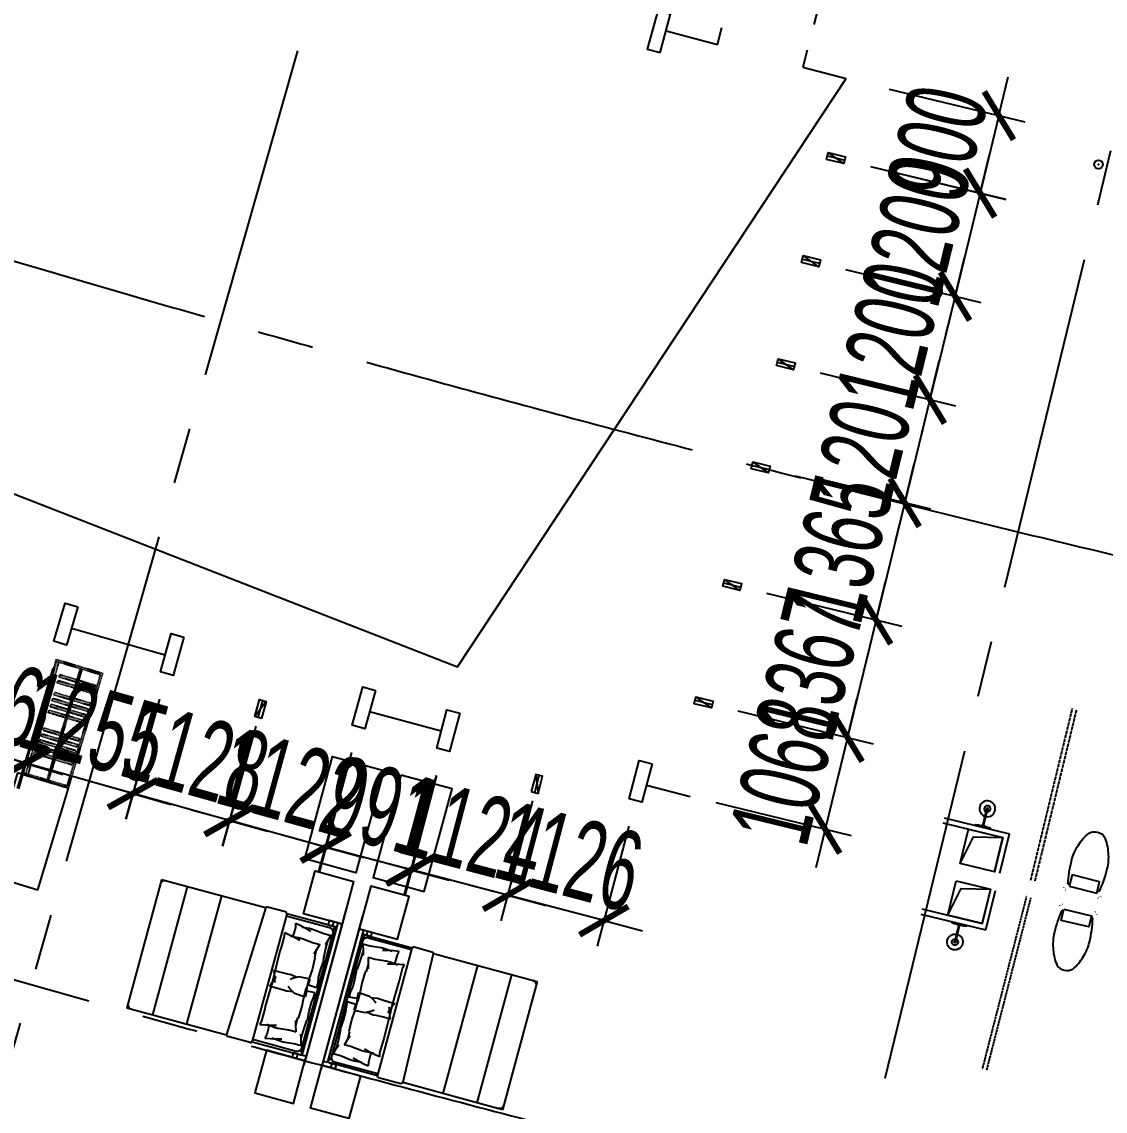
# Model space of a CAD drawing. Extents: x -668578 to 2331563, y -1202445 to 1620273.
# Drawn here: x 1092451 to 1104700, y 54031 to 66347 of the extents above; entities that cross this region are included whole.
import ezdxf

# ---------------------------------------------------------------- set-up
doc = ezdxf.new("R2010")
doc.units = 0
for name, pattern in [('CENTER2', [28.575, 19.05, -3.175, 3.175, -3.175]), ('CONTINOUS', [0]), ('DASH', [0.35, 0.25, -0.1]), ('XREF-ID.B3$0$DASH', [0.35, 0.25, -0.1])]:
    doc.linetypes.add(name, pattern=pattern)
doc.layers.get('0').update_dxf_attribs({"color": 8})
doc.layers.get('Defpoints').update_dxf_attribs({"color": 8})
for name, color, linetype in [('#标注', 8, 'Continuous'), ('#轴线', 8, 'CENTER2'), ('A-AL', 8, 'Continuous'), ('A-BEAM-PLAN-C', 8, 'Continuous'), ('A-DIMS-150', 8, 'Continuous'), ('A-PUB_HATCH', 8, 'Continuous'), ('A-WIND-FRAM', 8, 'Continuous'), ('LVTRY', 8, 'Continuous'), ('外轮廓', 8, 'Continuous'), ('建-符号', 8, 'Continuous'), ('水-消防-消火栓-标识', 8, 'Continuous')]:
    doc.layers.add(name, color=color, linetype=linetype)
doc.layers.add('Def point', color=8, linetype='Continuous', plot=False)
doc.styles.add('JHZX', font='jrs.shx', dxfattribs={"width": 0.6, "bigfont": 'jhz.shx'})
doc.dimstyles.new('JZBZ-300', dxfattribs={"dimscale": 300, "dimtxt": 3, "dimasz": 1.5, "dimexe": 1, "dimexo": 1, "dimgap": 0.5, "dimtad": 1, "dimdec": 0, "dimdsep": 46, "dimtxsty": 'JHZX', "dimblk1": 'ARCHTICK', "dimblk2": 'ARCHTICK', "dimsah": 1, "dimcen": 0, "dimclrd": 1, "dimclre": 1, "dimclrt": 2, "dimazin": 2, "dimtfac": 1, "dimtdec": 0, "dimtix": 1, "dimtmove": 0, "dimatfit": 3, "dimfxl": 0, "dimtolj": 1, "dimlwd": -1, "dimlwe": -1, "dimarcsym": 0})
doc.dimstyles.new('JZBZ-400', dxfattribs={"dimscale": 400, "dimtxt": 3, "dimasz": 1.5, "dimexe": 1, "dimexo": 1, "dimgap": 0.5, "dimtad": 1, "dimdec": 0, "dimdsep": 46, "dimtxsty": 'JHZX', "dimblk1": 'ARCHTICK', "dimblk2": 'ARCHTICK', "dimsah": 1, "dimcen": 0, "dimclrd": 1, "dimclre": 1, "dimclrt": 2, "dimazin": 2, "dimtfac": 1, "dimtdec": 0, "dimtix": 1, "dimtmove": 0, "dimatfit": 3, "dimfxl": 0, "dimtolj": 1, "dimlwd": -1, "dimlwe": -1, "dimarcsym": 0})

# ---------------------------------------------------------------- blocks, each defined once
blk = doc.blocks.new('_ARCHTICK')
at = {"color": 0, "linetype": 'ByBlock', "const_width": 0.15}
blk.add_lwpolyline([(-0.5, -0.5), (0.5, 0.5)], dxfattribs=at)
blk = doc.blocks.new('*D2939')
at = {"layer": '#标注', "ltscale": 300, "transparency": 16777216}
for p, q in [((-1773, -1481), (-9342, -7863)), ((165914, -92056), (164727, -101884))]:
    blk.add_line(p, q, dxfattribs=at)
blk.add_arc((197092, 166179), 269610, 220.13382, 263.11563, dxfattribs=at)
at = {"layer": 'Defpoints', "color": 0, "ltscale": 300, "transparency": 16777216}
for p in [(197092, 166179), (-1467, -1224), (40380, -53208), (165962, -91659)]:
    blk.add_point(p, dxfattribs=at)
at = {"layer": '#标注', "ltscale": 300, "transparency": 16777216, "xscale": 600, "yscale": 600, "zscale": 600}
for p, rotation in [((-9036, -7605), 130.1338192809485), ((164775, -101487), 353.1156299250187)]:
    blk.add_blockref('_ARCHTICK', p, dxfattribs=dict(at, rotation=rotation))
at = {"layer": '#标注', "ltscale": 300, "transparency": 16777216, "insert": (69342, -70334), "char_height": 1200, "attachment_point": 5, "rotation": 331.6247, "style": 'JHZX'}
blk.add_mtext('\\A1;42.98°', dxfattribs=at)
blk = doc.blocks.new('rgewg1500')
at = {"ltscale": 0.3}
for p, q in [((0, -2250), (0, -450)), ((0, -2100), (0, -550)), ((0, -550), (50, -550)), ((150, -500), (20, -500)), ((634, -550), (50, -550)), ((50, -2030), (50, -570)), ((70, -550), (150, -550)), ((75, -625), (75, -600)), ((100, -550), (100, -500)), ((150, -550), (150, -500)), ((633, -2045), (633, -555)), ((653, -535), (913, -535)), ((883, -2045), (933, -555)), ((2100, -550), (933, -550)), ((1400, -2050), (1400, -550)), ((1800, -2050), (1800, -550)), ((2100, -2050), (2100, -550)), ((114, -656), (87, -656)), ((87, -656), (108, -729)), ((108, -729), (107, -814)), ((108, -729), (123, -777)), ((172, -656), (114, -656)), ((297, -642), (172, -656)), ((341, -642), (297, -642)), ((407, -646), (318, -669)), ((429, -651), (341, -642)), ((445, -639), (407, -646)), ((505, -628), (445, -639)), ((495, -673), (505, -628)), ((496, -781), (495, -673)), ((107, -814), (99, -945)), ((210, -789), (183, -789)), ((183, -789), (204, -862)), ((204, -862), (203, -947)), ((204, -862), (219, -910)), ((268, -789), (210, -789)), ((393, -775), (268, -789)), ((437, -775), (393, -775)), ((503, -779), (414, -802)), ((525, -784), (437, -775)), ((541, -772), (503, -779)), ((601, -761), (541, -772)), ((591, -806), (601, -761)), ((593, -946), (591, -806)), ((99, -945), (94, -953)), ((94, -953), (101, -1054)), ((195, -953), (190, -1086)), ((203, -947), (195, -953)), ((592, -1148), (595, -973)), ((595, -973), (593, -946)), ((101, -1054), (102, -1154)), ((190, -1086), (198, -1187)), ((92, -1211), (89, -1272)), ((102, -1154), (92, -1211)), ((185, -1195), (314, -1203)), ((188, -1256), (185, -1195)), ((198, -1187), (198, -1287)), ((314, -1203), (354, -1226)), ((335, -1215), (407, -1203)), ((354, -1226), (392, -1249)), ((407, -1203), (442, -1206)), ((442, -1206), (553, -1209)), ((553, -1209), (595, -1210)), ((587, -1344), (592, -1148)), ((595, -1210), (609, -1210)), ((609, -1210), (596, -1236)), ((89, -1272), (198, -1265)), ((89, -1328), (198, -1335)), ((92, -1389), (89, -1328)), ((188, -1344), (185, -1405)), ((198, -1313), (188, -1256)), ((198, -1287), (188, -1344)), ((198, -1413), (198, -1313)), ((354, -1374), (392, -1351)), ((392, -1249), (403, -1258)), ((392, -1351), (403, -1342)), ((567, -1279), (558, -1266)), ((567, -1321), (558, -1334)), ((582, -1278), (567, -1321)), ((582, -1322), (567, -1279)), ((596, -1236), (582, -1278)), ((596, -1364), (582, -1322)), ((587, -1256), (592, -1452)), ((102, -1446), (92, -1389)), ((101, -1546), (102, -1446)), ((185, -1405), (314, -1397)), ((190, -1514), (198, -1413)), ((314, -1397), (354, -1374)), ((335, -1385), (407, -1397)), ((407, -1397), (442, -1394)), ((442, -1394), (553, -1391)), ((553, -1391), (595, -1390)), ((592, -1452), (595, -1627)), ((595, -1390), (609, -1390)), ((609, -1390), (596, -1364)), ((94, -1647), (101, -1546)), ((195, -1647), (190, -1514)), ((99, -1655), (94, -1647)), ((107, -1786), (99, -1655)), ((203, -1653), (195, -1647)), ((204, -1738), (203, -1653)), ((204, -1738), (219, -1690)), ((593, -1654), (591, -1794)), ((595, -1627), (593, -1654)), ((108, -1871), (107, -1786)), ((108, -1871), (123, -1823)), ((183, -1811), (204, -1738)), ((210, -1811), (183, -1811)), ((268, -1811), (210, -1811)), ((393, -1825), (268, -1811)), ((437, -1825), (393, -1825)), ((503, -1821), (414, -1798)), ((525, -1816), (437, -1825)), ((496, -1819), (495, -1927)), ((541, -1828), (503, -1821)), ((601, -1839), (541, -1828)), ((591, -1794), (601, -1839)), ((87, -1944), (108, -1871)), ((114, -1944), (87, -1944)), ((172, -1944), (114, -1944)), ((297, -1958), (172, -1944)), ((341, -1958), (297, -1958)), ((407, -1954), (318, -1931)), ((429, -1949), (341, -1958)), ((445, -1961), (407, -1954)), ((505, -1972), (445, -1961)), ((495, -1927), (505, -1972)), ((50, -2050), (634, -2050)), ((50, -2050), (50, -2050)), ((150, -2050), (70, -2050)), ((75, -2025), (75, -1975)), ((100, -2100), (100, -2050)), ((150, -2100), (150, -2050)), ((653, -2065), (863, -2065)), ((883, -2050), (2100, -2050)), ((0, -2100), (50, -2100)), ((20, -2100), (150, -2100))]:
    blk.add_line(p, q, dxfattribs=at)
for points in [[(0, -500), (450, -500), (450, 0), (0, 0)], [(0, -2100), (450, -2100), (450, -2600), (0, -2600)]]:
    blk.add_lwpolyline(points, close=True, dxfattribs=at)
blk.add_lwpolyline([(50, -2100), (50, -550)], dxfattribs=at)
blk.add_lwpolyline([(633, -2025), (125, -2025, -0.414214), (75, -1975), (75, -625, -0.414214), (125, -575), (633, -575)], format="xyb", dxfattribs=at)
for centre, radius, start, end in [((20, -520), 20, 90, 180), ((70, -570), 20, 90, 180), ((50, -600), 25, 0, 90), ((653, -555), 20, 90, 180), ((913, -555), 20, 0, 90), ((2050, -600), 50, 0, 90), ((20, -2080), 20, 180, 270), ((50, -2025), 25, 270, 0), ((70, -2030), 20, 180, 270), ((653, -2045), 20, 180, 270), ((863, -2045), 20, 270, 0), ((2050, -2000), 50, 270, 0)]:
    blk.add_arc(centre, radius, start, end, dxfattribs=at)
blk = doc.blocks.new('XREF-ID.ABCD$0$马桶')
at = {"ltscale": 0.5}
for points, format in [([(-188, 30, 10, 0, 0), (-195, 0, 0, 0, 0.053113), (-225, -286, 0, 0, 0.094029), (-192, -490, 0, 0, 0.0979), (-106, -658, 0, 0, 0.39929), (106, -658, 0, 0, 0.087816), (192, -490, 0, 0, 0.089191), (225, -305, 0, 0, 0.054931), (195, 0, 0, 10, 0), (188, 30, 10, 10, 0)], "xyseb"), ([(224, 0, 10, 0, 0), (195, 0, 0, 0, 0), (-195, 0, 0, 10, 0), (-225, 0, 10, 10, 0)], "xyseb"), ([(-180, -50, 0.049028), (-205, -306, 0.094674), (-173, -505, 0.097919), (-90, -666, 0.382959), (90, -666, 0.087635), (173, -504, 0.08979), (205, -325, 0.05091), (180, -50, 0.046704)], "xyb")]:
    blk.add_lwpolyline(points, format=format, dxfattribs=at)
for points in [[(-160, -50), (-180, -50)], [(180, -50), (160, -50)]]:
    blk.add_lwpolyline(points, dxfattribs=at)
blk.add_lwpolyline([(-160, -30), (160, -30), (160, -160), (-160, -160)], close=True, dxfattribs=at)
blk = doc.blocks.new('XREF-ID.ABCD$0$A$C1BB74E00')
at = {"ltscale": 0.5}
for p, q in [((108, 347), (108, 69)), ((113, 352), (577, 352)), ((117, 79), (117, 336)), ((120, 339), (570, 339)), ((302, 290), (388, 290)), ((345, 333), (345, 247)), ((573, 79), (573, 336)), ((582, 347), (582, 69)), ((577, 64), (113, 64)), ((570, 76), (120, 76))]:
    blk.add_line(p, q, dxfattribs=at)
blk.add_lwpolyline([(70, 378), (70, 35, 0.414214), (75, 30), (615, 30, 0.414214), (620, 35), (620, 378)], format="xyb", dxfattribs=at)
blk.add_lwpolyline([(70, 378), (620, 378)], dxfattribs=at)
for radius in [37.5, 26]:
    blk.add_circle((345, 290), radius, dxfattribs=at)
for centre, radius, start, end in [((113, 347), 5, 90, 180), ((120, 336), 3, 90, 180), ((570, 336), 3, 0, 90), ((577, 347), 5, 0, 90), ((113, 69), 5, 180, 270), ((120, 79), 3, 180, 270), ((570, 79), 3, 270, 0), ((577, 69), 5, 270, 0)]:
    blk.add_arc(centre, radius, start, end, dxfattribs=at)
blk = doc.blocks.new('XREF-ID.ABCD$0$DSAFAS124SDA')
at = {"ltscale": 0.5}
for p, q in [((18910, 19911), (18900, 19911)), ((18900, 19849), (18910, 19849)), ((18910, 19849), (18910, 19911)), ((18910, 19890), (18930, 19890)), ((18910, 19870), (18930, 19870)), ((18930, 19870), (18930, 19890)), ((18930, 19885), (19115, 19885)), ((18930, 19875), (19115, 19875))]:
    blk.add_line(p, q, dxfattribs=at)
for points in [[(18900, 19965), (18910, 19965), (18915, 19935), (18915, 19890)], [(18915, 19870), (18915, 19825), (18910, 19795), (18900, 19795)]]:
    blk.add_lwpolyline(points, dxfattribs=at)
for radius, start, end in [(89.5, 183.2025, 176.7975), (35, 188.2132, 171.7868), (9, 213.749, 146.251), (5, 270, 90)]:
    blk.add_arc((19115, 19880), radius, start, end, dxfattribs=at)
blk = doc.blocks.new('rehgdfvsfe')
at = {"ltscale": 0.3}
for p, q in [((-50, 0), (-1330, 0)), ((-1300, 0), (-1300, -50)), ((-50, 0), (-50, -50)), ((1050, 0), (2330, 0)), ((1050, 0), (1050, -50)), ((2300, 0), (2300, -50)), ((-1350, -150), (-1350, -20)), ((-1300, -100), (-1350, -100)), ((-1300, -634), (-1300, -50)), ((-1300, -70), (-1300, -150)), ((-120, -50), (-1280, -50)), ((-1225, -75), (-1250, -75)), ((-1194, -114), (-1194, -87)), ((-1194, -87), (-1121, -108)), ((-1194, -172), (-1194, -114)), ((-1121, -108), (-1036, -107)), ((-1121, -108), (-1073, -123)), ((-1036, -107), (-905, -99)), ((-905, -99), (-897, -94)), ((-897, -94), (-796, -101)), ((-796, -101), (-696, -102)), ((-696, -102), (-639, -92)), ((-639, -92), (-578, -89)), ((-578, -89), (-585, -198)), ((-125, -75), (-175, -75)), ((-100, -50), (-100, -634)), ((-100, -50), (-100, -50)), ((-100, -150), (-100, -70)), ((-50, -100), (-100, -100)), ((-50, -20), (-50, -150)), ((1050, -20), (1050, -150)), ((1050, -100), (1100, -100)), ((1100, -50), (1100, -634)), ((1100, -50), (1100, -50)), ((1100, -150), (1100, -70)), ((1120, -50), (2280, -50)), ((1125, -75), (1175, -75)), ((1578, -89), (1585, -198)), ((1639, -92), (1578, -89)), ((1696, -102), (1639, -92)), ((1796, -101), (1696, -102)), ((1897, -94), (1796, -101)), ((1905, -99), (1897, -94)), ((2036, -107), (1905, -99)), ((2121, -108), (2036, -107)), ((2121, -108), (2073, -123)), ((2194, -87), (2121, -108)), ((2194, -114), (2194, -87)), ((2194, -172), (2194, -114)), ((2225, -75), (2250, -75)), ((2300, -634), (2300, -50)), ((2300, -70), (2300, -150)), ((2300, -100), (2350, -100)), ((2350, -150), (2350, -20)), ((-1300, -150), (-1350, -150)), ((-1208, -297), (-1194, -172)), ((-1061, -210), (-1061, -183)), ((-1061, -183), (-988, -204)), ((-1061, -268), (-1061, -210)), ((-988, -204), (-903, -203)), ((-988, -204), (-940, -219)), ((-903, -203), (-897, -195)), ((-897, -195), (-764, -190)), ((-764, -190), (-663, -198)), ((-663, -198), (-563, -198)), ((-594, -188), (-655, -185)), ((-537, -198), (-594, -188)), ((-563, -198), (-506, -188)), ((-437, -198), (-537, -198)), ((-506, -188), (-445, -185)), ((-445, -185), (-453, -314)), ((-336, -190), (-437, -198)), ((-339, -210), (-339, -183)), ((-339, -268), (-339, -210)), ((-50, -150), (-100, -150)), ((1050, -150), (1100, -150)), ((1336, -190), (1437, -198)), ((1339, -210), (1339, -183)), ((1339, -268), (1339, -210)), ((1437, -198), (1537, -198)), ((1445, -185), (1453, -314)), ((1506, -188), (1445, -185)), ((1563, -198), (1506, -188)), ((1537, -198), (1594, -188)), ((1663, -198), (1563, -198)), ((1594, -188), (1655, -185)), ((1764, -190), (1663, -198)), ((1897, -195), (1764, -190)), ((1903, -203), (1897, -195)), ((1988, -204), (1903, -203)), ((1988, -204), (1940, -219)), ((2061, -183), (1988, -204)), ((2061, -210), (2061, -183)), ((2061, -268), (2061, -210)), ((2208, -297), (2194, -172)), ((2300, -150), (2350, -150)), ((-1208, -341), (-1208, -297)), ((-1199, -429), (-1208, -341)), ((-1204, -407), (-1181, -318)), ((-1075, -393), (-1061, -268)), ((-476, -354), (-499, -392)), ((-453, -314), (-476, -354)), ((-465, -335), (-453, -407)), ((-325, -393), (-339, -268)), ((1325, -393), (1339, -268)), ((1453, -314), (1476, -354)), ((1465, -335), (1453, -407)), ((1476, -354), (1499, -392)), ((2075, -393), (2061, -268)), ((2204, -407), (2181, -318)), ((2199, -429), (2208, -341)), ((2208, -341), (2208, -297)), ((-1222, -505), (-1211, -445)), ((-1211, -445), (-1204, -407)), ((-1075, -437), (-1075, -393)), ((-1066, -525), (-1075, -437)), ((-1071, -503), (-1048, -414)), ((-499, -392), (-508, -403)), ((-456, -442), (-459, -553)), ((-453, -407), (-456, -442)), ((-329, -503), (-352, -414)), ((-334, -525), (-325, -437)), ((-325, -437), (-325, -393)), ((1325, -437), (1325, -393)), ((1334, -525), (1325, -437)), ((1329, -503), (1352, -414)), ((1453, -407), (1456, -442)), ((1456, -442), (1459, -553)), ((1499, -392), (1508, -403)), ((2071, -503), (2048, -414)), ((2066, -525), (2075, -437)), ((2075, -437), (2075, -393)), ((2211, -445), (2204, -407)), ((2222, -505), (2211, -445)), ((-1177, -495), (-1222, -505)), ((-1069, -496), (-1177, -495)), ((-1089, -601), (-1078, -541)), ((-1044, -591), (-1089, -601)), ((-1078, -541), (-1071, -503)), ((-904, -593), (-1044, -591)), ((-877, -595), (-904, -593)), ((-702, -592), (-877, -595)), ((-506, -587), (-702, -592)), ((-641, -553), (-640, -595)), ((-640, -595), (-640, -609)), ((-640, -609), (-614, -596)), ((-614, -596), (-572, -582)), ((-594, -587), (-398, -592)), ((-571, -567), (-584, -558)), ((-572, -582), (-529, -567)), ((-528, -582), (-571, -567)), ((-529, -567), (-516, -558)), ((-486, -596), (-528, -582)), ((-460, -609), (-486, -596)), ((-459, -553), (-460, -595)), ((-460, -595), (-460, -609)), ((-398, -592), (-311, -601)), ((-322, -541), (-329, -503)), ((-311, -601), (-322, -541)), ((1311, -601), (1322, -541)), ((1398, -592), (1311, -601)), ((1322, -541), (1329, -503)), ((1594, -587), (1398, -592)), ((1459, -553), (1460, -595)), ((1460, -595), (1460, -609)), ((1460, -609), (1486, -596)), ((1486, -596), (1528, -582)), ((1506, -587), (1702, -592)), ((1529, -567), (1516, -558)), ((1528, -582), (1571, -567)), ((1572, -582), (1529, -567)), ((1571, -567), (1584, -558)), ((1614, -596), (1572, -582)), ((1640, -609), (1614, -596)), ((1641, -553), (1640, -595)), ((1640, -595), (1640, -609)), ((1702, -592), (1877, -595)), ((1877, -595), (1904, -593)), ((1904, -593), (2044, -591)), ((2044, -591), (2089, -601)), ((2069, -496), (2177, -495)), ((2078, -541), (2071, -503)), ((2089, -601), (2078, -541)), ((2177, -495), (2222, -505)), ((-1315, -653), (-1315, -913)), ((-105, -633), (-1295, -633)), ((-85, -653), (-85, -863)), ((1085, -653), (1085, -863)), ((1105, -633), (2295, -633)), ((2315, -653), (2315, -913)), ((-1300, -2100), (-1300, -933)), ((-105, -883), (-1295, -933)), ((-100, -883), (-100, -2100)), ((1100, -883), (1100, -2100)), ((1105, -883), (2295, -933)), ((2300, -2100), (2300, -933)), ((-100, -1400), (-1300, -1400)), ((1100, -1400), (2300, -1400)), ((-100, -1800), (-1300, -1800)), ((1100, -1800), (2300, -1800)), ((-100, -2100), (-1300, -2100)), ((1100, -2100), (2300, -2100))]:
    blk.add_line(p, q, dxfattribs=at)
for points in [[(-1350, 0), (-1350, -450), (-1850, -450), (-1850, 0)], [(-50, 0), (-50, -450), (1050, -450), (1050, 0)], [(2350, 0), (2350, -450), (2850, -450), (2850, 0)]]:
    blk.add_lwpolyline(points, close=True, dxfattribs=at)
for points in [[(-50, -50), (-1300, -50)], [(1050, -50), (2300, -50)]]:
    blk.add_lwpolyline(points, dxfattribs=at)
for points in [[(-125, -633), (-125, -125, 0.414214), (-175, -75), (-1225, -75, 0.414214), (-1275, -125), (-1275, -633)], [(1125, -633), (1125, -125, -0.414214), (1175, -75), (2225, -75, -0.414214), (2275, -125), (2275, -633)]]:
    blk.add_lwpolyline(points, format="xyb", dxfattribs=at)
for centre, radius, start, end in [((-1330, -20), 20, 90, 180), ((2330, -20), 20, 360, 90), ((-1280, -70), 20, 90, 180), ((-1250, -50), 25, 180, 270), ((-125, -50), 25, 270, 360), ((-120, -70), 20, 360, 90), ((-70, -20), 20, 360, 90), ((1070, -20), 20, 90, 180), ((1125, -50), 25, 180, 270), ((1120, -70), 20, 90, 180), ((2250, -50), 25, 270, 0), ((2280, -70), 20, 0, 90), ((-1295, -653), 20, 90, 180), ((-105, -653), 20, 360, 90), ((1105, -653), 20, 90, 180), ((2295, -653), 20, 0, 90), ((-1295, -913), 20, 180, 270), ((-105, -863), 20, 270, 360), ((1105, -863), 20, 180, 270), ((2295, -913), 20, 270, 0), ((-1250, -2050), 50, 180, 270), ((-150, -2050), 50, 270, 360), ((1150, -2050), 50, 180, 270), ((2250, -2050), 50, 270, 0)]:
    blk.add_arc(centre, radius, start, end, dxfattribs=at)
blk = doc.blocks.new('Swcwrv4tv')
at = {"linetype": 'XREF-ID.B3$0$DASH', "ltscale": 0.3}
for p, q in [((20, -240), (1330, -240)), ((20, -250), (1330, -250)), ((20, -260), (1330, -260))]:
    blk.add_line(p, q, dxfattribs=at)
for points in [[(0, 0), (0, -550), (1350, -550), (1350, 0)], [(20, -20), (20, -550), (1330, -550), (1330, -20)], [(149, -460), (149, -40), (179, -40), (179, -460)], [(219, -460), (219, -40), (249, -40), (249, -460)], [(359, -460), (359, -40), (389, -40), (389, -460)], [(429, -460), (429, -40), (459, -40), (459, -460)], [(499, -460), (499, -40), (529, -40), (529, -460)], [(569, -460), (569, -40), (599, -40), (599, -460)], [(779, -460), (779, -40), (809, -40), (809, -460)], [(849, -460), (849, -40), (879, -40), (879, -460)], [(919, -460), (919, -40), (949, -40), (949, -460)], [(989, -460), (989, -40), (1019, -40), (1019, -460)], [(1059, -460), (1059, -40), (1089, -40), (1089, -460)], [(1330, -480), (650, -480), (650, -510), (1330, -510)], [(20, -540), (700, -540), (700, -510), (20, -510)]]:
    blk.add_lwpolyline(points, close=True, dxfattribs=at)
blk = doc.blocks.new('pkrthvv')
at = {"layer": 'A-BEAM-PLAN-C'}
blk.add_lwpolyline([(-1285, -4330), (-1138, -3959), (-1510, -3812), (-1658, -4184)], close=True, dxfattribs=at)
at = {"layer": 'A-DIMS-150'}
blk.add_lwpolyline([(-1658, -4184), (-1317, -4223), (-1138, -3959)], dxfattribs=at)
at = {"layer": 'Def point', "linetype": 'XREF-ID.B3$0$DASH', "ltscale": 0.3}
for p, q in [((-557, -4124), (-282, -4231)), ((-665, -4404), (-720, -4544)), ((-647, -4411), (-694, -4532)), ((397, -4816), (-665, -4404)), ((379, -4809), (-647, -4411)), ((-647, -4411), (-517, -4601)), ((343, -4956), (-720, -4544)), ((-720, -4544), (343, -4956)), ((-470, -4480), (-694, -4532)), ((-694, -4532), (332, -4930)), ((-517, -4601), (-470, -4480)), ((-477, -4499), (154, -4862)), ((194, -4759), (-517, -4601)), ((154, -4862), (201, -4740)), ((201, -4740), (332, -4930)), ((379, -4809), (154, -4862)), ((332, -4930), (379, -4809)), ((343, -4956), (397, -4816))]:
    blk.add_line(p, q, dxfattribs=at)
at = {"layer": 'Def point'}
for points in [[(4510, 893), (4076, -225), (4635, -443), (5070, 676)], [(1640, -2784), (521, -2350), (304, -2909), (1423, -3343)]]:
    blk.add_lwpolyline(points, close=True, dxfattribs=at)
for points in [[(4387, 577), (4281, 614, 0.999944), (4117, 147), (4208, 115)], [(4377, 551), (4272, 588, 0.90396), (4126, 173), (4218, 140)], [(1323, -2661), (1360, -2555, 0.999944), (893, -2391), (861, -2482)], [(1297, -2651), (1334, -2546, 0.90396), (919, -2400), (887, -2492)]]:
    blk.add_lwpolyline(points, format="xyb", dxfattribs=at)
at = {"layer": 'LVTRY', "linetype": 'DASH'}
for p, q in [((-766, -4526), (-125, -2852)), ((-720, -4544), (-79, -2870))]:
    blk.add_line(p, q, dxfattribs=at)
at = {"layer": 'LVTRY', "linetype": 'Continuous'}
for p, q in [((-1510, -3812), (-959, -4023)), ((-1489, -3756), (-882, -3988)), ((-1103, -4397), (-959, -4023)), ((-1047, -4419), (-882, -3988))]:
    blk.add_line(p, q, dxfattribs=at)
at = {"layer": 'LVTRY', "linetype": 'DASH', "ltscale": 0.5}
blk.add_lwpolyline([(231, -4430), (506, -4537), (343, -4956), (-720, -4544), (-557, -4124), (-282, -4231)], dxfattribs=at)
at = {"layer": 'Def point'}
for name, p, rotation in [('rehgdfvsfe', (166, 418), 68.4114041979029), ('Swcwrv4tv', (5558, 1935), 248.7883583384915), ('Swcwrv4tv', (304, -2909), 158.7883583384915)]:
    blk.add_blockref(name, p, dxfattribs=dict(at, rotation=rotation))
at = {"layer": 'LVTRY', "color": 8, "linetype": 'Continuous', "extrusion": (0, 0, -1), "xscale": -1, "zscale": -1, "rotation": 21.08304882397499}
blk.add_blockref('XREF-ID.ABCD$0$马桶', (-714, -3177), dxfattribs=at)
at = {"layer": 'LVTRY', "linetype": 'DASH', "ltscale": 0.5, "rotation": 69.04315072541277}
blk.add_blockref('XREF-ID.ABCD$0$DSAFAS124SDA', (10732, -28675), dxfattribs=at)
at = {"layer": 'LVTRY', "color": 8, "linetype": 'DASH', "ltscale": 0.5, "rotation": 158.7883583380143}
blk.add_blockref('XREF-ID.ABCD$0$A$C1BB74E00', (325, -4381), dxfattribs=at)
blk = doc.blocks.new('幕墙分隔')
for p, q in [((-40, -100), (40, 100)), ((0, 100), (0, -100))]:
    blk.add_line(p, q)
blk.add_lwpolyline([(-40, 100), (40, 100), (40, -100), (-40, -100)], close=True)
blk = doc.blocks.new('立管-R75-1')
at = {"linetype": 'Continuous'}
blk.add_circle((0, 0), 75, dxfattribs=at)
blk.add_point((0, 0), dxfattribs=at)
blk = doc.blocks.new('*D1463')
at = {"layer": '#标注', "ltscale": 300, "transparency": 16777216}
for p, q in [((1099791, 66742), (1100038, 67683)), ((1099962, 67393), (1099526, 67508)), ((1099962, 67393), (1101579, 66968)), ((1101408, 66317), (1101656, 67258)), ((1101579, 66968), (1102015, 66854))]:
    blk.add_line(p, q, dxfattribs=at)
at = {"layer": 'Defpoints', "color": 0, "ltscale": 300, "transparency": 16777216}
for p in [(1101579, 66968), (1099714, 66452), (1101332, 66027)]:
    blk.add_point(p, dxfattribs=at)
at = {"layer": '#标注', "ltscale": 300, "transparency": 16777216, "xscale": 450, "yscale": 450, "zscale": 450}
for p, rotation in [((1099962, 67393), 345.2787991342147), ((1101579, 66968), 165.2787991342147)]:
    blk.add_blockref('_ARCHTICK', p, dxfattribs=dict(at, rotation=rotation))
at = {"layer": '#标注', "ltscale": 300, "transparency": 16777216, "insert": (1100923, 67761), "char_height": 900, "attachment_point": 5, "rotation": 345.2788, "style": 'JHZX'}
blk.add_mtext('\\A1;1673', dxfattribs=at)
blk = doc.blocks.new('*D1464')
at = {"layer": '#标注', "ltscale": 300, "transparency": 16777216}
for p, q in [((1103498, 65286), (1103604, 65724)), ((1102258, 65587), (1103790, 65216)), ((1103498, 65286), (1103286, 64411)), ((1102046, 64712), (1103578, 64341)), ((1103286, 64411), (1103180, 63974))]:
    blk.add_line(p, q, dxfattribs=at)
at = {"layer": 'Defpoints', "color": 0, "ltscale": 300, "transparency": 16777216}
for p in [(1101966, 65658), (1101754, 64783), (1103286, 64411)]:
    blk.add_point(p, dxfattribs=at)
at = {"layer": '#标注', "ltscale": 300, "transparency": 16777216, "xscale": 450, "yscale": 450, "zscale": 450}
for p, rotation in [((1103498, 65286), 256.375034884531), ((1103286, 64411), 76.37503488453098)]:
    blk.add_blockref('_ARCHTICK', p, dxfattribs=dict(at, rotation=rotation))
at = {"layer": '#标注', "ltscale": 300, "transparency": 16777216, "insert": (1102809, 64990), "char_height": 900, "attachment_point": 5, "rotation": 76.375, "style": 'JHZX'}
blk.add_mtext('\\A1;900', dxfattribs=at)
blk = doc.blocks.new('*D1465')
at = {"layer": '#标注', "ltscale": 300, "transparency": 16777216}
for p, q in [((1103285, 64410), (1103392, 64847)), ((1102046, 64712), (1103577, 64339)), ((1103285, 64410), (1103002, 63244)), ((1101762, 63546), (1103293, 63173)), ((1103002, 63244), (1102895, 62807))]:
    blk.add_line(p, q, dxfattribs=at)
at = {"layer": 'Defpoints', "color": 0, "ltscale": 300, "transparency": 16777216}
for p in [(1101754, 64783), (1101470, 63617), (1103002, 63244)]:
    blk.add_point(p, dxfattribs=at)
at = {"layer": '#标注', "ltscale": 300, "transparency": 16777216, "xscale": 450, "yscale": 450, "zscale": 450}
for p, rotation in [((1103285, 64410), 256.3140180148259), ((1103002, 63244), 76.3140180148259)]:
    blk.add_blockref('_ARCHTICK', p, dxfattribs=dict(at, rotation=rotation))
at = {"layer": '#标注', "ltscale": 300, "transparency": 16777216, "insert": (1102561, 63969), "char_height": 900, "attachment_point": 5, "rotation": 76.314, "style": 'JHZX'}
blk.add_mtext('\\A1;1200', dxfattribs=at)
blk = doc.blocks.new('*D1466')
at = {"layer": '#标注', "ltscale": 300, "transparency": 16777216}
for p, q in [((1103002, 63244), (1103108, 63681)), ((1101762, 63546), (1103293, 63173)), ((1103002, 63244), (1102718, 62078)), ((1101478, 62380), (1103009, 62007)), ((1102718, 62078), (1102611, 61641))]:
    blk.add_line(p, q, dxfattribs=at)
at = {"layer": 'Defpoints', "color": 0, "ltscale": 300, "transparency": 16777216}
for p in [(1101470, 63617), (1101187, 62451), (1102718, 62078)]:
    blk.add_point(p, dxfattribs=at)
at = {"layer": '#标注', "ltscale": 300, "transparency": 16777216, "xscale": 450, "yscale": 450, "zscale": 450}
for p, rotation in [((1103002, 63244), 256.3140180148095), ((1102718, 62078), 76.31401801480952)]:
    blk.add_blockref('_ARCHTICK', p, dxfattribs=dict(at, rotation=rotation))
at = {"layer": '#标注', "ltscale": 300, "transparency": 16777216, "insert": (1102277, 62803), "char_height": 900, "attachment_point": 5, "rotation": 76.314, "style": 'JHZX'}
blk.add_mtext('\\A1;1200', dxfattribs=at)
blk = doc.blocks.new('*D1467')
at = {"layer": '#标注', "ltscale": 300, "transparency": 16777216}
for p, q in [((1102718, 62078), (1102824, 62515)), ((1101478, 62380), (1103009, 62007)), ((1102718, 62078), (1102433, 60911)), ((1101194, 61213), (1102725, 60840)), ((1102433, 60911), (1102327, 60474))]:
    blk.add_line(p, q, dxfattribs=at)
at = {"layer": 'Defpoints', "color": 0, "ltscale": 300, "transparency": 16777216}
for p in [(1101187, 62451), (1100903, 61284), (1102433, 60911)]:
    blk.add_point(p, dxfattribs=at)
at = {"layer": '#标注', "ltscale": 300, "transparency": 16777216, "xscale": 450, "yscale": 450, "zscale": 450}
for p, rotation in [((1102718, 62078), 256.3140180148096), ((1102433, 60911), 76.31401801480956)]:
    blk.add_blockref('_ARCHTICK', p, dxfattribs=dict(at, rotation=rotation))
at = {"layer": '#标注', "ltscale": 300, "transparency": 16777216, "insert": (1101993, 61636), "char_height": 900, "attachment_point": 5, "rotation": 76.314, "style": 'JHZX'}
blk.add_mtext('\\A1;1201', dxfattribs=at)
blk = doc.blocks.new('*D1468')
at = {"layer": '#标注', "ltscale": 300, "transparency": 16777216}
for p, q in [((1102433, 60911), (1102540, 61348)), ((1101194, 61213), (1102725, 60840)), ((1102433, 60911), (1102110, 59584)), ((1100871, 59886), (1102402, 59513)), ((1102110, 59584), (1102004, 59147))]:
    blk.add_line(p, q, dxfattribs=at)
at = {"layer": 'Defpoints', "color": 0, "ltscale": 300, "transparency": 16777216}
for p in [(1100903, 61284), (1100580, 59957), (1102110, 59584)]:
    blk.add_point(p, dxfattribs=at)
at = {"layer": '#标注', "ltscale": 300, "transparency": 16777216, "xscale": 450, "yscale": 450, "zscale": 450}
for p, rotation in [((1102433, 60911), 256.3140180148096), ((1102110, 59584), 76.31401801480956)]:
    blk.add_blockref('_ARCHTICK', p, dxfattribs=dict(at, rotation=rotation))
at = {"layer": '#标注', "ltscale": 300, "transparency": 16777216, "insert": (1101689, 60389), "char_height": 900, "attachment_point": 5, "rotation": 76.314, "style": 'JHZX'}
blk.add_mtext('\\A1;1365', dxfattribs=at)
blk = doc.blocks.new('*D1469')
at = {"layer": '#标注', "ltscale": 300, "transparency": 16777216}
for p, q in [((1102110, 59584), (1102217, 60021)), ((1100871, 59886), (1102402, 59513)), ((1102110, 59584), (1101787, 58256)), ((1100548, 58558), (1102078, 58185)), ((1101787, 58256), (1101681, 57819))]:
    blk.add_line(p, q, dxfattribs=at)
at = {"layer": 'Defpoints', "color": 0, "ltscale": 300, "transparency": 16777216}
for p in [(1100580, 59957), (1100257, 58629), (1101787, 58256)]:
    blk.add_point(p, dxfattribs=at)
at = {"layer": '#标注', "ltscale": 300, "transparency": 16777216, "xscale": 450, "yscale": 450, "zscale": 450}
for p, rotation in [((1102110, 59584), 256.3140180148096), ((1101787, 58256), 76.31401801480956)]:
    blk.add_blockref('_ARCHTICK', p, dxfattribs=dict(at, rotation=rotation))
at = {"layer": '#标注', "ltscale": 300, "transparency": 16777216, "insert": (1101366, 59062), "char_height": 900, "attachment_point": 5, "rotation": 76.314, "style": 'JHZX'}
blk.add_mtext('\\A1;1367', dxfattribs=at)
blk = doc.blocks.new('*D1470')
at = {"layer": '#标注', "ltscale": 300, "transparency": 16777216}
for p, q in [((1101787, 58256), (1101893, 58693)), ((1100548, 58558), (1102078, 58185)), ((1101787, 58256), (1101534, 57218)), ((1100298, 57519), (1101826, 57147)), ((1101534, 57218), (1101428, 56781))]:
    blk.add_line(p, q, dxfattribs=at)
at = {"layer": 'Defpoints', "color": 0, "ltscale": 300, "transparency": 16777216}
for p in [(1100257, 58629), (1100007, 57590), (1101534, 57218)]:
    blk.add_point(p, dxfattribs=at)
at = {"layer": '#标注', "ltscale": 300, "transparency": 16777216, "xscale": 450, "yscale": 450, "zscale": 450}
for p, rotation in [((1101787, 58256), 256.3140180148096), ((1101534, 57218), 76.31401801480956)]:
    blk.add_blockref('_ARCHTICK', p, dxfattribs=dict(at, rotation=rotation))
at = {"layer": '#标注', "ltscale": 300, "transparency": 16777216, "insert": (1101078, 57879), "char_height": 900, "attachment_point": 5, "rotation": 76.314, "style": 'JHZX'}
blk.add_mtext('\\A1;1068', dxfattribs=at)
blk = doc.blocks.new('*D1471')
at = {"layer": '#标注', "ltscale": 300, "transparency": 16777216}
for p, q in [((1098225, 57539), (1097867, 56182)), ((1099314, 57252), (1098956, 55895)), ((1097943, 56472), (1097508, 56587)), ((1099032, 56185), (1097943, 56472)), ((1099032, 56185), (1099468, 56070))]:
    blk.add_line(p, q, dxfattribs=at)
at = {"layer": 'Defpoints', "color": 0, "ltscale": 300, "transparency": 16777216}
for p in [(1098301, 57829), (1099390, 57542), (1097943, 56472)]:
    blk.add_point(p, dxfattribs=at)
at = {"layer": '#标注', "ltscale": 300, "transparency": 16777216, "xscale": 450, "yscale": 450, "zscale": 450}
for p, rotation in [((1097943, 56472), 345.2290201042982), ((1099032, 56185), 165.2290201042982)]:
    blk.add_blockref('_ARCHTICK', p, dxfattribs=dict(at, rotation=rotation))
at = {"layer": '#标注', "ltscale": 300, "transparency": 16777216, "insert": (1098641, 56909), "char_height": 900, "attachment_point": 5, "rotation": 345.229, "style": 'JHZX'}
blk.add_mtext('\\A1;1126', dxfattribs=at)
blk = doc.blocks.new('*D1472')
at = {"layer": '#标注', "ltscale": 300, "transparency": 16777216}
for p, q in [((1097138, 57826), (1096780, 56468)), ((1098225, 57539), (1097867, 56182)), ((1096857, 56758), (1096422, 56873)), ((1097943, 56472), (1096857, 56758)), ((1097943, 56472), (1098378, 56357))]:
    blk.add_line(p, q, dxfattribs=at)
at = {"layer": 'Defpoints', "color": 0, "ltscale": 300, "transparency": 16777216}
for p in [(1097215, 58116), (1098301, 57829), (1096857, 56758)]:
    blk.add_point(p, dxfattribs=at)
at = {"layer": '#标注', "ltscale": 300, "transparency": 16777216, "xscale": 450, "yscale": 450, "zscale": 450}
for p, rotation in [((1096857, 56758), 345.229710041645), ((1097943, 56472), 165.229710041645)]:
    blk.add_blockref('_ARCHTICK', p, dxfattribs=dict(at, rotation=rotation))
at = {"layer": '#标注', "ltscale": 300, "transparency": 16777216, "insert": (1097553, 57195), "char_height": 900, "attachment_point": 5, "rotation": 345.2297, "style": 'JHZX'}
blk.add_mtext('\\A1;1124', dxfattribs=at)
blk = doc.blocks.new('*D1473')
at = {"layer": '#标注', "ltscale": 300, "transparency": 16777216}
for p, q in [((1096179, 58085), (1095812, 56728)), ((1097136, 57826), (1096769, 56469)), ((1095890, 57017), (1095456, 57135)), ((1096847, 56758), (1095890, 57017)), ((1096847, 56758), (1097281, 56641))]:
    blk.add_line(p, q, dxfattribs=at)
at = {"layer": 'Defpoints', "color": 0, "ltscale": 300, "transparency": 16777216}
for p in [(1096258, 58375), (1097215, 58116), (1095890, 57017)]:
    blk.add_point(p, dxfattribs=at)
at = {"layer": '#标注', "ltscale": 300, "transparency": 16777216, "xscale": 450, "yscale": 450, "zscale": 450}
for p, rotation in [((1095890, 57017), 344.8427797058084), ((1096847, 56758), 164.8427797058083)]:
    blk.add_blockref('_ARCHTICK', p, dxfattribs=dict(at, rotation=rotation))
at = {"layer": '#标注', "ltscale": 300, "transparency": 16777216, "insert": (1096525, 57467), "char_height": 900, "attachment_point": 5, "rotation": 344.8428, "style": 'JHZX'}
blk.add_mtext('\\A1;991', dxfattribs=at)
blk = doc.blocks.new('*D1474')
at = {"layer": '#标注', "ltscale": 300, "transparency": 16777216}
for p, q in [((1095097, 58384), (1094722, 57026)), ((1096178, 58086), (1095803, 56728)), ((1094802, 57316), (1094368, 57435)), ((1095883, 57017), (1094802, 57316)), ((1095883, 57017), (1096317, 56898))]:
    blk.add_line(p, q, dxfattribs=at)
at = {"layer": 'Defpoints', "color": 0, "ltscale": 300, "transparency": 16777216}
for p in [(1095177, 58673), (1096258, 58375), (1094802, 57316)]:
    blk.add_point(p, dxfattribs=at)
at = {"layer": '#标注', "ltscale": 300, "transparency": 16777216, "xscale": 450, "yscale": 450, "zscale": 450}
for p, rotation in [((1094802, 57316), 344.573434115144), ((1095883, 57017), 164.573434115144)]:
    blk.add_blockref('_ARCHTICK', p, dxfattribs=dict(at, rotation=rotation))
at = {"layer": '#标注', "ltscale": 300, "transparency": 16777216, "insert": (1095502, 57745), "char_height": 900, "attachment_point": 5, "rotation": 344.5734, "style": 'JHZX'}
blk.add_mtext('\\A1;1122', dxfattribs=at)
blk = doc.blocks.new('*D1475')
at = {"layer": '#标注', "ltscale": 300, "transparency": 16777216}
for p, q in [((1094009, 58689), (1093629, 57332)), ((1095096, 58384), (1094715, 57027)), ((1093710, 57621), (1093276, 57742)), ((1094796, 57316), (1093710, 57621)), ((1094796, 57316), (1095230, 57195))]:
    blk.add_line(p, q, dxfattribs=at)
at = {"layer": 'Defpoints', "color": 0, "ltscale": 300, "transparency": 16777216}
for p in [(1094090, 58978), (1095177, 58673), (1093710, 57621)]:
    blk.add_point(p, dxfattribs=at)
at = {"layer": '#标注', "ltscale": 300, "transparency": 16777216, "xscale": 450, "yscale": 450, "zscale": 450}
for p, rotation in [((1093710, 57621), 344.339670805167), ((1094796, 57316), 164.3396708051671)]:
    blk.add_blockref('_ARCHTICK', p, dxfattribs=dict(at, rotation=rotation))
at = {"layer": '#标注', "ltscale": 300, "transparency": 16777216, "insert": (1094415, 58046), "char_height": 900, "attachment_point": 5, "rotation": 344.3397, "style": 'JHZX'}
blk.add_mtext('\\A1;1128', dxfattribs=at)
blk = doc.blocks.new('*D1476')
at = {"layer": '#标注', "ltscale": 300, "transparency": 16777216}
for p, q in [((1092803, 59034), (1092415, 57677)), ((1094009, 58690), (1093622, 57333)), ((1092498, 57966), (1092065, 58089)), ((1093704, 57621), (1092498, 57966)), ((1093704, 57621), (1094137, 57498))]:
    blk.add_line(p, q, dxfattribs=at)
at = {"layer": 'Defpoints', "color": 0, "ltscale": 300, "transparency": 16777216}
for p in [(1092885, 59323), (1094091, 58978), (1092498, 57966)]:
    blk.add_point(p, dxfattribs=at)
at = {"layer": '#标注', "ltscale": 300, "transparency": 16777216, "xscale": 450, "yscale": 450, "zscale": 450}
for p, rotation in [((1092498, 57966), 344.0611162122501), ((1093704, 57621), 164.0611162122501)]:
    blk.add_blockref('_ARCHTICK', p, dxfattribs=dict(at, rotation=rotation))
at = {"layer": '#标注', "ltscale": 300, "transparency": 16777216, "insert": (1093266, 58371), "char_height": 900, "attachment_point": 5, "rotation": 344.0611, "style": 'JHZX'}
blk.add_mtext('\\A1;1255', dxfattribs=at)
blk = doc.blocks.new('*D1477')
at = {"layer": '#标注', "ltscale": 300, "transparency": 16777216}
for p, q in [((1091242, 59497), (1090841, 58141)), ((1092802, 59035), (1092400, 57680)), ((1090926, 58429), (1090494, 58557)), ((1092485, 57967), (1090926, 58429)), ((1092485, 57967), (1092917, 57839))]:
    blk.add_line(p, q, dxfattribs=at)
at = {"layer": 'Defpoints', "color": 0, "ltscale": 300, "transparency": 16777216}
for p in [(1091327, 59784), (1092887, 59323), (1090926, 58429)]:
    blk.add_point(p, dxfattribs=at)
at = {"layer": '#标注', "ltscale": 300, "transparency": 16777216, "xscale": 450, "yscale": 450, "zscale": 450}
for p, rotation in [((1090926, 58429), 343.5013835082236), ((1092485, 57967), 163.5013835082236)]:
    blk.add_blockref('_ARCHTICK', p, dxfattribs=dict(at, rotation=rotation))
at = {"layer": '#标注', "ltscale": 300, "transparency": 16777216, "insert": (1091876, 58773), "char_height": 900, "attachment_point": 5, "rotation": 343.5014, "style": 'JHZX'}
blk.add_mtext('\\A1;1626', dxfattribs=at)
blk = doc.blocks.new('DSGDFG')
at = {"layer": '#标注', "ltscale": 300}
blk.add_arc((197092.2, 166179.2), 257800, 220.136073, 263.11563, dxfattribs=at)
at = {"layer": '#轴线', "ltscale": 200}
for p, q in [((125802.1, -83537.5), (145071.4, -16040.7)), ((135712.6, -86165.5), (152304.6, -17952.1))]:
    blk.add_line(p, q, dxfattribs=at)
for radius in [228400, 236200, 244000, 251800, 257800]:
    blk.add_arc((197092.2, 166179.2), radius, 218.438892, 265.140584, dxfattribs=at)
at = {"layer": '#标注', "ltscale": 300}
dim = blk.add_angular_dim_3p(base=(40379.7, -53208.3), center=(197092.1, 166179.2), p1=(-1467, -1223.5), p2=(165961.7, -91658.5), dimstyle='JZBZ-400', override={"dimclrd": 256, "dimclre": 256, "dimclrt": 256}, dxfattribs=at)
dim.commit()
dim.dimension.update_dxf_attribs({"geometry": '*D2939', "text_midpoint": (69341.6, -70334.5)})

msp = doc.modelspace()

# ---------------------------------------------------------------- linework, layer by layer
at = {"layer": 'A-AL'}
for p, q in [((1101332, 66026.8), (1101281.8, 65835.1)), ((1096384, 58548.6), (1097193.5, 58329.3)), ((1097338.3, 58290.1), (1097339.6, 58289.7)), ((1099514.1, 57717.3), (1100006.9, 57590.4))]:
    msp.add_line(p, q, dxfattribs=at)
msp.add_lwpolyline([(1118355.3, 81975.4, 0.1374564), (1116892.4, 82729.6, -0.1495092), (1008196, 142063.6, 0.4157146), (1003871.8, 142100.4), (971684.6, 110294.9, 0.412976), (971649.8, 105990.9, 0.1494419), (1106711.2, 32398.8, 0.3779271), (1110215.5, 34407.4)], format="xyb", dxfattribs=at)
at = {"layer": 'A-AL', "linetype": 'DASH'}
msp.add_lwpolyline([(1007464.8, 131779.9), (981168.2, 103658.7, 0.4125655), (981313.8, 99348.1, 0.1401637), (1109094.2, 33959.9, 0.4129138), (1112673.3, 36349.1), (1121228.6, 78745, 0.4158512), (1118825.4, 82341.4, -0.0570612), (1072922.5, 96920.6, 0.041227), (1069111, 98265, 0.0515723), (1064119.6, 99038.1), (1062567.6, 99116.7, -0.1166495), (1052200.4, 102130.1, -0.0581911), (1011774.8, 131925.5, 0.4145967)], format="xyb", close=True, dxfattribs=at)
at = {"layer": 'A-AL'}
for points in [[(1099667.4, 65998), (1099786.6, 66431.9), (1099642, 66471.7), (1099522.8, 66037.8)], [(1093084.7, 59732.7), (1092956.9, 59301.2), (1092813.1, 59343.8), (1092940.9, 59775.3)], [(1094283, 59391.4), (1094162.5, 58957.9), (1094017.9, 58998.1), (1094138.5, 59431.6)], [(1096450.7, 58788.5), (1096330.2, 58354.9), (1096185.6, 58395.1), (1096306.2, 58828.7)], [(1097402, 58531.8), (1097287.3, 58096.7), (1097142.2, 58134.9), (1097257, 58570.1)], [(1099577.7, 57958.2), (1099462.9, 57523.1), (1099317.9, 57561.3), (1099432.6, 57996.4)]]:
    msp.add_lwpolyline(points, close=True, dxfattribs=at)
for points in [[(1099734.8, 66243.2), (1100314.6, 66089.3), (1100364.8, 66280.5)], [(1101281.8, 65835.1), (1101772.5, 65706.6)], [(1093012.8, 59490), (1093911.7, 59234.4), (1094070.9, 59188.5)]]:
    msp.add_lwpolyline(points, dxfattribs=at)
at = {"layer": 'A-BEAM-PLAN-C', "linetype": 'CONTINOUS'}
for points in [[(1103155.5, 57218.3), (1103544.2, 57123.8), (1103449.6, 56735.1), (1103061, 56829.7), (1103155.5, 57218.3)], [(1103013.7, 56635.3), (1103402.4, 56540.8), (1103307.8, 56152.1), (1102919.2, 56246.7), (1103013.7, 56635.3)]]:
    msp.add_lwpolyline(points, dxfattribs=at)
at = {"layer": 'A-DIMS-150'}
for points in [[(1103061, 56829.7), (1103212.2, 57131.5), (1103544.2, 57123.8)], [(1102919.2, 56246.7), (1103070.4, 56548.5), (1103402.4, 56540.8)]]:
    msp.add_lwpolyline(points, dxfattribs=at)
at = {"layer": 'A-WIND-FRAM'}
for p in [(1100482.6, 59980.4), (1100159.6, 58652.4)]:
    msp.add_point(p, dxfattribs=at)
at = {"layer": 'Def point'}
for points in [[(1096542.8, 57883.3), (1096228.6, 56725.1), (1095649.6, 56882.2), (1095963.8, 58040.4)], [(1096736.1, 57830.8), (1096421.9, 56672.7), (1097001, 56515.6), (1097315.2, 57673.7)]]:
    msp.add_lwpolyline(points, close=True, dxfattribs=at)
at = {"layer": 'LVTRY', "linetype": 'DASH'}
for p, q in [((1104326.6, 58585.5), (1103854.3, 56640.1)), ((1104375.2, 58573.9), (1103902.9, 56628.3)), ((1103808.4, 56454.6), (1103309.9, 54510.2)), ((1103856.8, 56442.2), (1103358.5, 54498.6))]:
    msp.add_line(p, q, dxfattribs=at)
at = {"layer": 'LVTRY', "linetype": 'Continuous'}
for p, q in [((1102864, 57289.2), (1103544.2, 57123.8)), ((1102878.2, 57347.5), (1103616.7, 57167.9)), ((1103508.2, 56721.9), (1103616.7, 57167.9)), ((1103449.8, 56735.9), (1103544.2, 57123.8)), ((1103402.6, 56541.6), (1103310.4, 56162.8)), ((1103352, 56079.6), (1103460.9, 56527.5)), ((1102627.7, 56317.6), (1103307.8, 56152.1)), ((1102613.5, 56259.3), (1103352, 56079.6))]:
    msp.add_line(p, q, dxfattribs=at)
at = {"layer": '外轮廓', "color": 3}
for points in [[(1074437.6, 95756.9, -0.0962245), (1007874.3, 141748.9, 0.4157146), (1004188.1, 141780.3), (972000.9, 109974.8, 0.412976), (971971.2, 106305.8, 0.1494419), (1106801.6, 32839.7, 0.3546026), (1109712.2, 34352.5, 0.3546026)], [(1069984.6, 97547.9, -0.0905266), (1007731.4, 141609.1, 0.4157146), (1004328.7, 141638.1), (972141.5, 109832.6, 0.412976), (972114.1, 106445.8, 0.1494419), (1106841.7, 33035.6, 0.3452345), (1109495.6, 34359.2)]]:
    msp.add_lwpolyline(points, format="xyb", dxfattribs=at)
at = {"layer": '建-符号'}
msp.add_lwpolyline([(1041760.2, 80748), (1097377.7, 59053.5), (1101772.5, 65706.6)], dxfattribs=at)

# ---------------------------------------------------------------- block references
at = {"layer": '#标注'}
msp.add_blockref('DSGDFG', (962448.9, 123910), dxfattribs=at)
at = {"layer": 'A-PUB_HATCH', "rotation": 4.524401101807288}
msp.add_blockref('pkrthvv', (1087978, 56610.3), dxfattribs=at)
at = {"layer": 'A-WIND-FRAM'}
for p, rotation in [((1101657.2, 64806.4), 76.3139676147424), ((1101373.3, 63640.5), 76.3139676147424), ((1101089.4, 62474.6), 76.3139676147424), ((1100805.4, 61308.6), 76.3139676147424), ((1100482.4, 59980.6), 76.3139676147424), ((1095150, 58577), 164.4566452196608), ((1100159.4, 58652.5), 76.3139676147424)]:
    msp.add_blockref('幕墙分隔', p, dxfattribs=dict(at, rotation=rotation))
at = {"layer": 'A-WIND-FRAM', "xscale": -1, "rotation": 165.2290201043808}
msp.add_blockref('幕墙分隔', (1098275.1, 57730.5), dxfattribs=at)
at = {"layer": 'Def point', "rotation": 164.8208944978674}
msp.add_blockref('rgewg1500', (1095521.7, 54119.3), dxfattribs=at)
at = {"layer": 'Def point', "xscale": -1, "rotation": 164.8219922263657}
msp.add_blockref('rgewg1500', (1095715, 54066.9), dxfattribs=at)
at = {"layer": 'LVTRY', "linetype": 'DASH', "ltscale": 0.5, "rotation": 76.32902802312695}
msp.add_blockref('XREF-ID.ABCD$0$DSAFAS124SDA', (1118166.7, 34177.8), dxfattribs=at)
at = {"layer": 'LVTRY', "color": 8, "linetype": 'Continuous', "xscale": -1, "rotation": 165.7873067463644}
msp.add_blockref('XREF-ID.ABCD$0$马桶', (1104440.8, 56507.1), dxfattribs=at)
at = {"layer": 'LVTRY', "color": 8, "linetype": 'Continuous', "rotation": 346.8707492998876}
msp.add_blockref('XREF-ID.ABCD$0$马桶', (1104395.6, 56306.2), dxfattribs=at)
at = {"layer": 'LVTRY', "linetype": 'DASH', "ltscale": 0.5, "xscale": -1, "rotation": 76.32902801986256}
msp.add_blockref('XREF-ID.ABCD$0$DSAFAS124SDA', (1126835.7, 69818.5), dxfattribs=at)
at = {"layer": '水-消防-消火栓-标识', "xscale": 0.6666666665114467, "yscale": 0.6666666665114467, "zscale": 0.6666666665114467, "rotation": 156.7206699176744}
msp.add_blockref('立管-R75-1', (1104623.5, 64734.3), dxfattribs=at)

# ---------------------------------------------------------------- dimensions: what is measured, and where the dimension line sits
at = {"layer": '#标注', "ltscale": 300}
for p1, p2, distance, picture, middle in [((1099714.3, 66451.8), (1101332, 66026.8), 973.5, '*D1463', (1100923, 67761.1)), ((1101966.4, 65657.6), (1101754.3, 64782.7), 1576.2, '*D1464', (1102809.1, 64990.2)), ((1101754.3, 64782.7), (1101470.4, 63616.8), 1575.9, '*D1465', (1102560.6, 63968.9)), ((1101470.4, 63616.8), (1101186.5, 62450.9), 1575.9, '*D1466', (1102276.7, 62803)), ((1092886.8, 59322.5), (1091327.3, 59784.4), 1413.5, '*D1477', (1091876, 58773.5)), ((1094091.4, 58978), (1092885, 59322.5), 1410.9, '*D1476', (1093265.5, 58370.5)), ((1095176.8, 58673.4), (1094090.2, 58978), 1409.5, '*D1475', (1094415, 58046.2)), ((1096257.9, 58375), (1095176.8, 58673.4), 1408.6, '*D1474', (1095502.3, 57744.8)), ((1097214.8, 58115.8), (1096257.9, 58375), 1406.5, '*D1473', (1096525.5, 57467)), ((1098301.2, 57829.4), (1097214.8, 58115.8), 1403.8, '*D1472', (1097553, 57195.4)), ((1099390.4, 57542.2), (1098301.2, 57829.4), 1403.8, '*D1471', (1098640.9, 56908.5))]:
    dim = msp.add_aligned_dim(p1=p1, p2=p2, distance=distance, dimstyle='JZBZ-300', override={"dimclrd": 256, "dimclre": 256, "dimclrt": 256, "dimfxl": 200}, dxfattribs=at)
    dim.commit()
    dim.dimension.update_dxf_attribs({"geometry": picture, "text_midpoint": middle})
for base, p1, p2, picture, middle in [((1102433.4, 60910.9), (1101186.5, 62450.9), (1100902.5, 61283.7), '*D1467', (1101992.6, 61636.4)), ((1102110.3703, 59584.1463), (1100902.5066, 61283.6634), (1100579.5666, 59956.9192), '*D1468', (1101688.9429, 60389.4623)), ((1101787, 58256.2), (1100579.6, 59956.9), (1100256.5, 58628.9), '*D1469', (1101365.7, 59062.1)), ((1101534.3, 57218.4), (1100256.5, 58628.9), (1100006.9, 57590.4), '*D1470', (1101077.7, 57879.3))]:
    dim = msp.add_linear_dim(base=base, p1=p1, p2=p2, angle=76.31402, dimstyle='JZBZ-300', override={"dimclrd": 256, "dimclre": 256, "dimclrt": 256, "dimtmove": 1, "dimfxl": 200}, dxfattribs=at)
    dim.commit()
    dim.dimension.update_dxf_attribs({"geometry": picture, "text_midpoint": middle})

doc.saveas('drawing.dxf')
